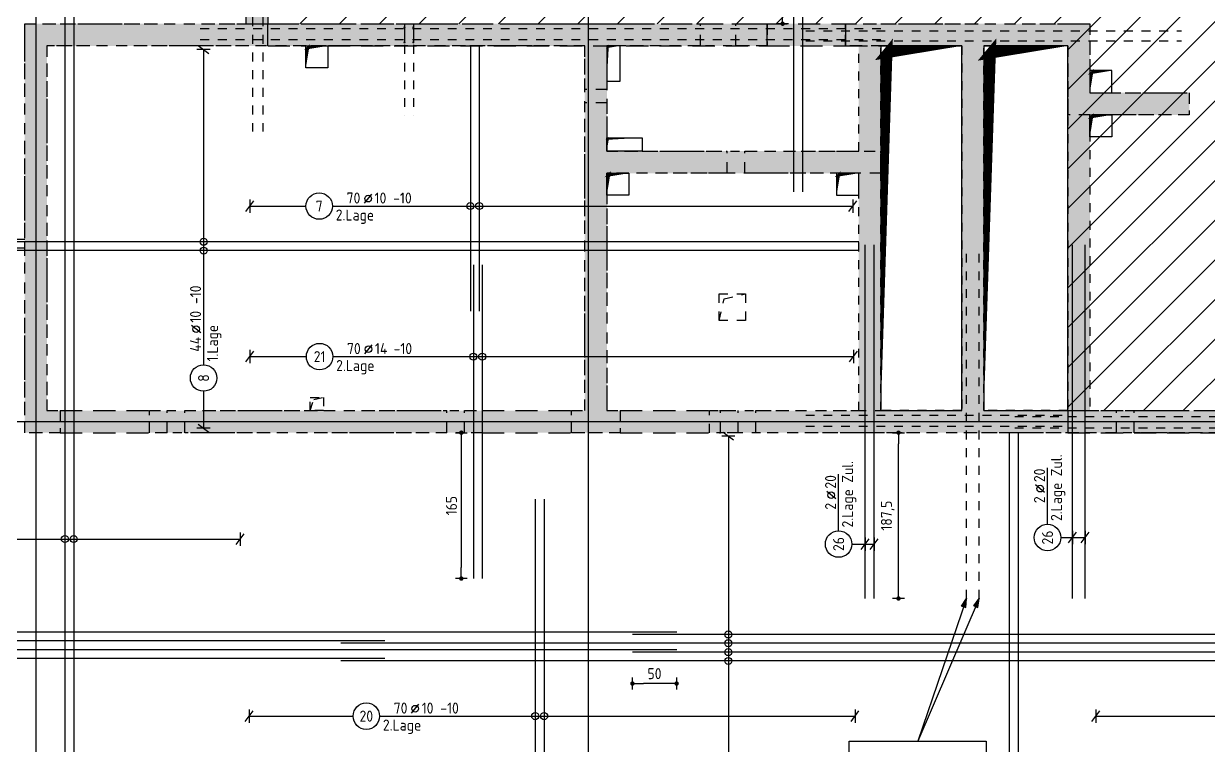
# Model space of a CAD drawing. Extents: x -10 to 101, y -7 to 51.
# Drawn here: x 8.17 to 21.57, y 21.35 to 29.51 of the extents above; entities that cross this region are included whole.
import ezdxf
from ezdxf.enums import TextEntityAlignment as Align

# ---------------------------------------------------------------- set-up
doc = ezdxf.new("R2010")
doc.units = 0
doc.header["$LTSCALE"] = 0.5
for name, pattern in [('AUSGEZOGEN', [1000.01, 1000, 0.01]), ('DASHED', [0.75, 0.5, -0.25]), ('DOT', [0.175, 0.05, -0.125]), ('HIDDEN2', [0.187, 0.125, -0.062]), ('PUNKT', [0.175, 0.05, -0.125]), ('STRICHLINIE', [0.75, 0.5, -0.25]), ('VERDECKT', [0.375, 0.25, -0.125])]:
    doc.linetypes.add(name, pattern=pattern)
for name, color, linetype in [('2.OG', 7, 'Continuous'), ('ACHSEN', 7, 'Continuous'), ('BETON', 7, 'Continuous'), ('DD', 7, 'Continuous'), ('DS', 7, 'Continuous'), ('grau_dunkel', 7, 'Continuous'), ('grau_hell', 7, 'Continuous'), ('grau_mittel', 7, 'Continuous'), ('HILFE', 7, 'Continuous'), ('MASSE', 7, 'Continuous'), ('RND', 7, 'Continuous'), ('SCHATTEN', 7, 'Continuous'), ('TEXT', 7, 'Continuous'), ('VERDECKT', 7, 'Continuous'), ('VERDECKT2', 7, 'Continuous')]:
    doc.layers.add(name, color=color, linetype=linetype)
doc.styles.add('txt', font='isocp.shx')
doc.dimstyles.new('DOT_I', dxfattribs={"dimscale": 0.5, "dimtxt": 0.25, "dimasz": 0.25, "dimexe": 0.1, "dimexo": 0.3, "dimgap": 0.1, "dimtad": 1, "dimdec": 3, "dimzin": 3, "dimtxsty": 'txt', "dimblk": 'DOT', "dimblk1": 'DOT', "dimblk2": 'DOT', "dimsah": 1, "dimcen": 0.1, "dimse1": 1, "dimse2": 1, "dimazin": 0, "dimtfac": 1, "dimtdec": 4, "dimtix": 1, "dimtmove": 2, "dimatfit": 3, "dimfxl": 0, "dimtvp": 1, "dimtolj": 1, "dimtzin": 0, "dimarcsym": 0})

# ---------------------------------------------------------------- blocks, each defined once
blk = doc.blocks.new('lei_gre')
at = {"layer": 'RND', "color": 7, "linetype": 'Continuous'}
for p, q in [((-0.09, -0.12), (0.09, 0.12)), ((0, 0.15), (0, -0.15))]:
    blk.add_line(p, q, dxfattribs=at)
blk = doc.blocks.new('DOT')
at = {"layer": 'MASSE', "color": 7, "linetype": 'Continuous'}
for p, q in [((0, 0), (-1, 0)), ((0, 0.54), (0, -0.54))]:
    blk.add_line(p, q, dxfattribs=at)
at = {"layer": 'MASSE', "color": 7, "linetype": 'Continuous', "const_width": 0.2}
blk.add_lwpolyline([(-0.1, 0, 1), (0.1, 0, 1)], format="xyb", close=True, dxfattribs=at)
blk = doc.blocks.new('*D25')
at = {"layer": 'Defpoints', "color": 0, "linetype": 'AUSGEZOGEN', "transparency": 16777216}
for p in [(15.054, 22.05), (15.054, 22.05), (15.554, 22.05)]:
    blk.add_point(p, dxfattribs=at)
at = {"layer": 'MASSE', "color": 0, "linetype": 'AUSGEZOGEN', "lineweight": -2, "transparency": 16777216}
blk.add_line((15.429, 22.05), (15.179, 22.05), dxfattribs=at)
at = {"layer": 'MASSE', "color": 0, "linetype": 'AUSGEZOGEN', "lineweight": -2, "transparency": 16777216, "xscale": 0.125, "yscale": 0.125, "zscale": 0.125, "rotation": 180}
blk.add_blockref('DOT', (15.054, 22.05), dxfattribs=at)
at = {"layer": 'MASSE', "color": 0, "linetype": 'AUSGEZOGEN', "lineweight": -2, "transparency": 16777216, "xscale": 0.125, "yscale": 0.125, "zscale": 0.125}
blk.add_blockref('DOT', (15.554, 22.05), dxfattribs=at)
at = {"layer": 'MASSE', "color": 0, "linetype": 'AUSGEZOGEN', "transparency": 16777216, "insert": (15.304, 22.162), "char_height": 0.125, "attachment_point": 5, "style": 'txt'}
blk.add_mtext('\\A1;50', dxfattribs=at)
blk = doc.blocks.new('RND_LEI')
at = {"layer": 'RND', "color": 7, "linetype": 'Continuous'}
blk.add_line((1.022, 0.066), (1.19, 0.27), dxfattribs=at)
for centre, radius in [((0, 0), 0.3), ((1.106, 0.168), 0.075)]:
    blk.add_circle(centre, radius, dxfattribs=at)
at = {"layer": 'RND', "color": 7, "linetype": 'Continuous', "style": 'txt'}
blk.add_attdef('ANZ', text='', height=0.25, dxfattribs=at).set_placement((0.931, 0.057), align=Align.RIGHT)
for tag, p in [('DUM', (1.253, 0.057)), ('ABSTD', (1.674, 0.057)), ('POSTXT', (0.374, -0.327))]:
    blk.add_attdef(tag, p, '', height=0.25, dxfattribs=at)
blk.add_attdef('POSL', text='', height=0.25, dxfattribs=at).set_placement((0, 0), align=Align.MIDDLE)
blk = doc.blocks.new('*D33')
at = {"layer": 'Defpoints', "color": 0, "linetype": 'AUSGEZOGEN', "transparency": 16777216}
for p in [(13.118, 24.887), (13.118, 23.237), (13.118, 23.237)]:
    blk.add_point(p, dxfattribs=at)
at = {"layer": 'MASSE', "color": 0, "linetype": 'AUSGEZOGEN', "lineweight": -2, "transparency": 16777216}
blk.add_line((13.118, 24.762), (13.118, 23.362), dxfattribs=at)
at = {"layer": 'MASSE', "color": 0, "linetype": 'AUSGEZOGEN', "lineweight": -2, "transparency": 16777216, "xscale": 0.125, "yscale": 0.125, "zscale": 0.125}
for p, rotation in [((13.118, 24.887), 90), ((13.118, 23.237), 270)]:
    blk.add_blockref('DOT', p, dxfattribs=dict(at, rotation=rotation))
at = {"layer": 'MASSE', "color": 0, "linetype": 'AUSGEZOGEN', "transparency": 16777216, "insert": (13.006, 24.062), "char_height": 0.125, "attachment_point": 5, "rotation": 90, "style": 'txt'}
blk.add_mtext('\\A1;165', dxfattribs=at)
blk = doc.blocks.new('*D34')
at = {"layer": 'Defpoints', "color": 0, "linetype": 'AUSGEZOGEN', "transparency": 16777216}
for p in [(16.753, 31.162), (16.753, 31.162), (16.753, 29.512)]:
    blk.add_point(p, dxfattribs=at)
at = {"layer": 'MASSE', "color": 0, "linetype": 'AUSGEZOGEN', "lineweight": -2, "transparency": 16777216}
blk.add_line((16.753, 29.637), (16.753, 31.037), dxfattribs=at)
at = {"layer": 'MASSE', "color": 0, "linetype": 'AUSGEZOGEN', "lineweight": -2, "transparency": 16777216, "xscale": 0.125, "yscale": 0.125, "zscale": 0.125}
for p, rotation in [((16.753, 31.162), 90), ((16.753, 29.512), 270)]:
    blk.add_blockref('DOT', p, dxfattribs=dict(at, rotation=rotation))
at = {"layer": 'MASSE', "color": 0, "linetype": 'AUSGEZOGEN', "transparency": 16777216, "insert": (16.641, 30.337), "char_height": 0.125, "attachment_point": 5, "rotation": 90, "style": 'txt'}
blk.add_mtext('\\A1;165', dxfattribs=at)
blk = doc.blocks.new('*D45')
at = {"layer": 'Defpoints', "color": 0, "linetype": 'AUSGEZOGEN', "transparency": 16777216}
for p in [(18.064, 24.887), (18.064, 24.887), (18.064, 23.012)]:
    blk.add_point(p, dxfattribs=at)
at = {"layer": 'MASSE', "color": 0, "linetype": 'AUSGEZOGEN', "lineweight": -2, "transparency": 16777216}
blk.add_line((18.064, 23.137), (18.064, 24.762), dxfattribs=at)
at = {"layer": 'MASSE', "color": 0, "linetype": 'AUSGEZOGEN', "lineweight": -2, "transparency": 16777216, "xscale": 0.125, "yscale": 0.125, "zscale": 0.125}
for p, rotation in [((18.064, 24.887), 90), ((18.064, 23.012), 270)]:
    blk.add_blockref('DOT', p, dxfattribs=dict(at, rotation=rotation))
at = {"layer": 'MASSE', "color": 0, "linetype": 'AUSGEZOGEN', "transparency": 16777216, "insert": (17.942, 23.949), "char_height": 0.125, "attachment_point": 5, "rotation": 90, "style": 'txt'}
blk.add_mtext('\\A1;187,5', dxfattribs=at)
blk = doc.blocks.new('Pfeillinie')
at = {"layer": 'TEXT', "linetype": 'Continuous'}
blk.add_hatch(color=7, dxfattribs=at).paths.add_polyline_path([(0, 0), (-0.8, 0.2), (-0.8, 0), (-0.8, -0.2)])
at = {"layer": 'TEXT', "color": 7, "linetype": 'Continuous'}
for p, q in [((-0.8, 0), (-0.8, 0.2)), ((-0.8, 0.2), (0, 0)), ((-0.8, 0), (-0.8, -0.2)), ((-0.8, -0.2), (0, 0))]:
    blk.add_line(p, q, dxfattribs=at)

msp = doc.modelspace()

# ---------------------------------------------------------------- hatches: boundary and pattern name
at = {"layer": '2.OG'}
h = msp.add_hatch(dxfattribs=at)
h.set_pattern_fill('DOTS', scale=0.8, double=1)
h.set_pattern_definition([(0, (-74.13047, 129.29311), (0.025, 0.05), [0, -0.05])])
h.paths.add_polyline_path([(4.4795, 27.5815), (4.0295, 27.5815), (4.0295, 27.2815), (4.6895, 27.2815), (4.6895, 39.0866), (8.1795, 39.0866), (8.1795, 31.1366), (8.5795, 31.1366), (8.5795, 31.3866), (8.4295, 31.3866), (8.4295, 39.0866), (10.6795, 39.0866), (10.6795, 31.3866), (9.4645, 31.3866), (9.4645, 31.1366), (10.9295, 31.1366), (10.9295, 39.3866), (4.5295, 39.3866), (4.5295, 32.3116), (4.4795, 32.3116)])
h.paths.add_polyline_path([(4.6895, 25.2315), (4.0295, 25.2315), (4.0295, 24.9315), (4.4795, 24.9315), (4.4795, 18.1366), (5.0545, 18.1366), (5.0545, 18.4366), (4.6895, 18.4366)])
h.paths.add_polyline_path([(36.9295, 39.3866), (36.9295, 31.1366), (38.3945, 31.1366), (38.3945, 31.3866), (37.1795, 31.3866), (37.1795, 39.0866), (39.4295, 39.0866), (39.4295, 31.3866), (39.2795, 31.3866), (39.2795, 31.1366), (39.6795, 31.1366), (39.6795, 39.0866), (43.1545, 39.0866), (43.1545, 34.0716), (43.4545, 34.0716), (43.4545, 39.3866)])
h.paths.add_polyline_path([(43.1545, 31.1366), (43.4545, 31.1366), (43.4545, 32.2016), (43.1545, 32.2016)])
h.paths.add_polyline_path([(34.4795, 31.8866), (34.2295, 31.8866), (34.2295, 31.1916), (34.4795, 31.1916)])
h.paths.add_polyline_path([(32.1295, 31.1916), (32.3795, 31.1916), (32.3795, 31.8866), (32.1295, 31.8866)])
h.paths.add_polyline_path([(26.7295, 31.1916), (26.9795, 31.1916), (26.9795, 31.8866), (26.7295, 31.8866)])
h.paths.add_polyline_path([(24.8795, 31.8866), (24.6295, 31.8866), (24.6295, 31.1916), (24.8795, 31.1916)])
h.paths.add_polyline_path([(23.2295, 31.8866), (22.9795, 31.8866), (22.9795, 31.1916), (23.2295, 31.1916)])
h.paths.add_polyline_path([(21.1295, 31.8866), (20.8795, 31.8866), (20.8795, 31.1916), (21.1295, 31.1916)])
h.paths.add_polyline_path([(19.2295, 31.1916), (19.4795, 31.1916), (19.4795, 31.8866), (19.2295, 31.8866)])
h.paths.add_polyline_path([(17.3795, 31.8866), (17.1295, 31.8866), (17.1295, 31.1916), (17.3795, 31.1916)])
h.paths.add_polyline_path([(15.7295, 31.8866), (15.4795, 31.8866), (15.4795, 31.1916), (15.7295, 31.1916)])
h.paths.add_polyline_path([(13.6295, 31.8866), (13.3795, 31.8866), (13.3795, 31.1916), (13.6295, 31.1916)])
h.paths.add_polyline_path([(43.1545, 24.8616), (43.4545, 24.8616), (43.4545, 25.1616), (43.1545, 25.1616)])
h.paths.add_polyline_path([(42.9045, 18.4366), (42.9045, 18.1366), (43.4545, 18.1366), (43.4545, 20.6366), (43.1545, 20.6366), (43.1545, 18.4366)])
h.paths.add_polyline_path([(37.2045, 18.4366), (36.9045, 18.4366), (36.9045, 18.1366), (37.2045, 18.1366)])
h.paths.add_polyline_path([(29.7045, 18.4366), (29.4045, 18.4366), (29.4045, 18.1366), (29.7045, 18.1366)])
h.paths.add_polyline_path([(21.9045, 18.4366), (21.9045, 18.1366), (22.2045, 18.1366), (22.2045, 18.4366)])
h.paths.add_polyline_path([(14.7045, 18.4366), (14.4045, 18.4366), (14.4045, 18.1366), (14.7045, 18.1366)])
h.paths.add_polyline_path([(8.4545, 18.1366), (8.4545, 18.4366), (8.1545, 18.4366), (8.1545, 18.1366)])
h.paths.add_polyline_path([(37.1795, 24.8866), (37.1795, 25.5966), (36.9295, 25.5966), (36.9295, 25.1366), (34.2295, 25.1366), (34.2295, 27.1116), (36.9295, 27.1116), (36.9295, 26.6466), (37.1795, 26.6466), (37.1795, 27.5113), (36.9295, 27.5113), (36.9295, 27.3616), (32.3895, 27.3616), (32.3895, 27.1116), (33.9795, 27.1116), (33.9795, 25.1366), (32.3895, 25.1366), (32.3895, 24.8866)], flags=17)
h.paths.add_polyline_path([(20.2295, 25.1366), (20.2295, 28.4816), (21.3545, 28.4816), (21.3545, 28.7316), (20.2295, 28.7316), (20.2295, 29.5116), (17.4645, 29.5116), (17.4645, 29.2616), (17.6145, 29.2616), (17.6145, 28.0716), (14.7645, 28.0716), (14.7645, 29.2616), (16.5795, 29.2616), (16.5795, 29.5116), (8.1795, 29.5116), (8.1795, 24.8866), (8.5795, 24.8866), (8.5795, 25.1366), (8.4295, 25.1366), (8.4295, 29.2616), (14.5145, 29.2616), (14.5145, 25.1366), (14.3645, 25.1366), (14.3645, 24.8866), (14.9145, 24.8866), (14.9145, 25.1366), (14.7645, 25.1366), (14.7645, 27.8216), (17.6145, 27.8216), (17.6145, 25.1366), (15.9245, 25.1366), (15.9245, 24.8866), (31.5045, 24.8866), (31.5045, 25.1366), (31.3545, 25.1366), (31.3545, 27.1116), (31.5045, 27.1116), (31.5045, 27.3616), (31.3545, 27.3616), (31.3545, 29.2616), (36.9295, 29.2616), (36.9295, 28.3963), (37.1795, 28.3963), (37.1795, 29.5116), (31.1045, 29.5116), (31.1045, 28.7316), (30.0545, 28.7316), (30.0545, 28.4816), (31.1045, 28.4816), (31.1045, 25.1366)])
h.paths.add_polyline_path([(19.9795, 29.2616), (19.0295, 29.2616), (19.0295, 25.1366), (19.9795, 25.1366)], flags=16)
h.paths.add_polyline_path([(17.8645, 25.1366), (18.7795, 25.1366), (18.7795, 29.2616), (17.8645, 29.2616)], flags=16)
h.paths.add_polyline_path([(9.5895, 25.1366), (9.5895, 24.8866), (13.3545, 24.8866), (13.3545, 25.1366)], flags=17)
h.paths.add_polyline_path([(22.7545, 28.7316), (22.7545, 28.4816), (25.1045, 28.4816), (25.1045, 28.7316)], flags=17)
h.paths.add_polyline_path([(28.6545, 28.4816), (28.6545, 28.7316), (26.5045, 28.7316), (26.5045, 28.4816)], flags=17)
h.paths.add_polyline_path([(29.7045, 32.9208), (29.4045, 32.9208), (29.4045, 32.0366), (28.3795, 32.0366), (28.3795, 31.1916), (28.6295, 31.1916), (28.6295, 31.7866), (30.4795, 31.7866), (30.4795, 31.1916), (30.7295, 31.1916), (30.7295, 32.0366), (29.7045, 32.0366)])
at = {"layer": 'grau_hell', "linetype": 'AUSGEZOGEN'}
h = msp.add_hatch(dxfattribs=at)
h.set_pattern_fill('ANSI31', color=9, scale=0.1, style=0, double=1)
h.set_pattern_definition([(45, (0, -25.33528), (-0.2245064, 0.2245064), [])])
h.paths.add_polyline_path([(12.2545, 39.3866), (8.1795, 39.3866), (8.1795, 33.8966), (8.4295, 33.8966), (8.4295, 31.3866), (10.9295, 31.3866), (10.9295, 29.5116), (19.9795, 29.5116), (19.9795, 25.1366), (31.1045, 25.1366), (31.1045, 29.5116), (36.9295, 29.5116), (36.9295, 31.3866), (39.4295, 31.3866), (39.4295, 34.8966), (39.6795, 34.8966), (39.6795, 39.3866), (35.6295, 39.3866), (35.6295, 32.9208), (12.2545, 32.9208)])
at = {"layer": 'grau_hell'}
for points in [[(15.8245, 29.5116), (15.8245, 29.2616), (16.2245, 29.2616), (16.2245, 29.5116)], [(16.3245, 28.0716), (16.1245, 28.0716), (16.1245, 27.8216), (16.3245, 27.8216)]]:
    msp.add_hatch(color=9, dxfattribs=at).paths.add_polyline_path(points)
h = msp.add_hatch(color=9, dxfattribs=at)
h.paths.add_polyline_path([(14.5145, 28.6166), (14.5545, 28.6166), (14.5545, 28.7666), (14.5145, 28.7666)])
h.paths.add_polyline_path([(14.5545, 28.7666), (14.5545, 28.6166), (14.7645, 28.6166), (14.7645, 28.7666)])
h = msp.add_hatch(color=9, dxfattribs=at)
h.paths.add_polyline_path([(9.9895, 25.0116), (9.9895, 25.1366), (9.7895, 25.1366), (9.7895, 25.0116)])
h.paths.add_polyline_path([(9.9895, 24.8866), (9.9895, 25.0116), (9.7895, 25.0116), (9.7895, 24.8866)])
h = msp.add_hatch(color=9, dxfattribs=at)
h.paths.add_polyline_path([(12.9545, 25.1366), (12.9545, 25.0116), (13.1545, 25.0116), (13.1545, 25.1366)])
h.paths.add_polyline_path([(12.9545, 25.0116), (12.9545, 24.8866), (13.1545, 24.8866), (13.1545, 25.0116)])
h = msp.add_hatch(color=9, dxfattribs=at)
h.paths.add_polyline_path([(16.4495, 25.0116), (16.4495, 25.1366), (16.2495, 25.1366), (16.2495, 25.0116)])
h.paths.add_polyline_path([(16.4495, 24.8866), (16.4495, 25.0116), (16.2495, 25.0116), (16.2495, 24.8866)])
h = msp.add_hatch(color=9, dxfattribs=at)
h.paths.add_polyline_path([(20.5295, 25.0116), (20.7295, 25.0116), (20.7295, 25.1366), (20.5295, 25.1366)])
h.paths.add_polyline_path([(20.5295, 24.8866), (20.7295, 24.8866), (20.7295, 25.0116), (20.5295, 25.0116)])
at = {"layer": 'grau_mittel'}
h = msp.add_hatch(color=61, dxfattribs=at)
h.paths.add_polyline_path([(4.5295, 39.3866), (4.5295, 33.8966), (4.6895, 33.8966), (4.6895, 39.0866), (8.1795, 39.0866), (8.1795, 34.2216), (8.1795, 31.1366), (8.5795, 31.1366), (8.5795, 31.3866), (8.4295, 31.3866), (8.4295, 39.0866), (8.6295, 39.0866), (10.6795, 39.0866), (10.6795, 31.3866), (10.0145, 31.3866), (10.0145, 31.1366), (10.9295, 31.1366), (10.9295, 39.3866)])
h.paths.add_polyline_path([(8.1795, 31.1366), (8.1795, 31.3866), (4.7545, 31.3866), (4.7545, 31.1366)], flags=17)
h.paths.add_polyline_path([(9.4645, 31.1366), (9.4645, 31.3866), (8.5795, 31.3866), (8.5795, 31.1366)], flags=17)
h.paths.add_polyline_path([(9.8145, 31.1366), (9.8145, 31.3866), (9.4645, 31.3866), (9.4645, 31.1366)], flags=17)
h.paths.add_polyline_path([(10.6795, 29.5116), (10.9295, 29.5116), (10.9295, 31.1366), (10.6795, 31.1366)])
h.paths.add_polyline_path([(8.1795, 29.5116), (8.1795, 24.8866), (8.5795, 24.8866), (8.5795, 25.1366), (8.4295, 25.1366), (8.4295, 29.2616), (14.5145, 29.2616), (14.5145, 28.7666), (14.7645, 28.7666), (14.7645, 29.2616), (14.9145, 29.2616), (15.8245, 29.2616), (15.8245, 29.5116)])
h.paths.add_polyline_path([(4.4795, 27.5816), (4.4045, 27.5816), (4.0245, 27.5816), (4.0245, 27.2816), (4.6895, 27.2816), (4.6895, 33.8966), (4.5295, 33.8966), (4.5295, 32.3116), (4.4795, 32.3116)])
h.paths.add_polyline_path([(4.4045, 25.2316), (4.6895, 25.2316), (4.7545, 25.2316), (4.7545, 27.2815), (4.6895, 27.2815), (4.4045, 27.2815)])
h.paths.add_polyline_path([(4.0245, 25.2316), (4.0245, 24.9316), (4.4045, 24.9315), (4.4795, 24.9316), (4.4795, 18.1366), (5.0545, 18.1366), (5.0545, 18.4366), (4.6895, 18.4366), (4.6895, 25.2316)])
h.paths.add_polyline_path([(8.1545, 18.1366), (8.1545, 18.4366), (5.0545, 18.4366), (5.0545, 18.1366)])
h.paths.add_polyline_path([(8.4545, 18.4366), (8.1545, 18.4366), (8.1545, 18.1366), (8.4545, 18.1366)])
h.paths.add_polyline_path([(14.4045, 18.1366), (14.4045, 18.4366), (8.4545, 18.4366), (8.4545, 18.1366)])
h.paths.add_polyline_path([(14.4045, 18.4366), (14.4045, 18.1366), (14.7045, 18.1366), (14.7045, 18.4366)])
h.paths.add_polyline_path([(14.7045, 18.4366), (14.7045, 18.1366), (21.9045, 18.1366), (21.9045, 18.4366)])
h.paths.add_polyline_path([(22.2045, 18.4366), (21.9045, 18.4366), (21.9045, 18.1366), (22.2045, 18.1366)])
h.paths.add_polyline_path([(22.2045, 18.4366), (22.2045, 18.1366), (29.4045, 18.1366), (29.4045, 18.4366)])
h.paths.add_polyline_path([(29.7045, 18.4366), (29.4045, 18.4366), (29.4045, 18.1366), (29.7045, 18.1366)])
h.paths.add_polyline_path([(29.7045, 18.4366), (29.7045, 18.1366), (36.9045, 18.1366), (36.9045, 18.4366)])
h.paths.add_polyline_path([(37.2045, 18.4366), (36.9045, 18.4366), (36.9045, 18.1366), (37.2045, 18.1366)])
h.paths.add_polyline_path([(42.9045, 18.1366), (42.9045, 18.4366), (37.2045, 18.4366), (37.2045, 18.1366)])
h.paths.add_polyline_path([(43.1545, 18.4366), (42.9045, 18.4366), (42.9045, 18.1366), (43.4545, 18.1366), (43.4545, 20.6366), (43.1545, 20.6366)])
h.paths.add_polyline_path([(43.4545, 24.8616), (43.1545, 24.8616), (43.1545, 20.6366), (43.4545, 20.6366)])
h.paths.add_polyline_path([(43.4545, 25.1616), (43.1545, 25.1616), (43.1545, 24.8616), (43.4545, 24.8616)])
h.paths.add_polyline_path([(43.4545, 31.1366), (43.1545, 31.1366), (43.1545, 25.1616), (43.4545, 25.1616)])
h.paths.add_polyline_path([(43.1545, 31.8866), (43.1545, 31.1366), (43.4545, 31.1366), (43.4545, 31.8866)], flags=17)
h.paths.add_polyline_path([(43.1545, 31.8866), (43.4545, 31.8866), (43.4545, 34.3866), (43.1545, 34.3866)], flags=17)
h.paths.add_polyline_path([(43.1545, 34.3866), (43.4545, 34.3866), (43.4545, 34.7566), (43.1545, 34.7566)])
h.paths.add_polyline_path([(43.1545, 34.7566), (43.4545, 34.7566), (43.4545, 39.3866), (36.9295, 39.3866), (36.9295, 31.1366), (37.9945, 31.1366), (37.9945, 31.3866), (37.1795, 31.3866), (37.1795, 39.0866), (39.4295, 39.0866), (39.4295, 31.3866), (39.2795, 31.3866), (39.2795, 31.1366), (39.6795, 31.1366), (39.6795, 39.0866), (43.1545, 39.0866)])
h.paths.add_polyline_path([(38.1945, 31.3866), (38.1945, 31.1366), (39.2795, 31.1366), (39.2795, 31.3866)], flags=17)
h.paths.add_polyline_path([(39.6795, 31.3866), (39.6795, 31.1366), (43.1545, 31.1366), (43.1545, 31.3866)], flags=17)
h.paths.add_polyline_path([(36.9295, 30.0616), (37.1795, 30.0616), (37.1795, 31.1366), (36.9295, 31.1366)])
h.paths.add_polyline_path([(16.2245, 29.5116), (16.2245, 29.2616), (16.5795, 29.2616), (16.5795, 29.5116)])
h.paths.add_polyline_path([(16.5795, 29.5116), (16.5795, 29.2616), (17.4645, 29.2616), (17.4645, 29.5116)])
h.paths.add_polyline_path([(18.7795, 29.2616), (18.7795, 25.1366), (17.8645, 25.1366), (16.4495, 25.1366), (16.4495, 24.8866), (20.5295, 24.8866), (20.5295, 25.1366), (19.0295, 25.1366), (19.0295, 29.2616), (19.9795, 29.2616), (19.9795, 28.4816), (21.3545, 28.4816), (21.3545, 28.7316), (20.2295, 28.7316), (20.2295, 28.9816), (20.2295, 29.5116), (17.4645, 29.5116), (17.4645, 29.2616)])
h.paths.add_polyline_path([(16.0495, 24.8866), (16.2495, 24.8866), (16.2495, 25.1366), (16.0495, 25.1366)])
h.paths.add_polyline_path([(14.9145, 25.1366), (14.9145, 24.8866), (16.0495, 24.8866), (16.0495, 25.1366)], flags=17)
h.paths.add_polyline_path([(14.9145, 24.8866), (14.9145, 25.1366), (14.7645, 25.1366), (14.7644, 27.5716), (14.7644, 27.8216), (15.0145, 27.8216), (16.1245, 27.8216), (16.1245, 28.0716), (14.7645, 28.0716), (14.7645, 28.2216), (14.7645, 28.6166), (14.5145, 28.6166), (14.5145, 25.1366), (14.3645, 25.1366), (14.3645, 24.8866)])
h.paths.add_polyline_path([(17.8645, 27.8216), (17.8645, 28.0716), (16.3245, 28.0716), (16.3245, 27.8216)])
h.paths.add_polyline_path([(13.3545, 25.1366), (13.3545, 24.8866), (14.3645, 24.8866), (14.3645, 25.1366)])
h.paths.add_polyline_path([(13.1545, 24.8866), (13.3545, 24.8866), (13.3545, 25.1366), (13.1545, 25.1366)], flags=16)
h.paths.add_polyline_path([(12.9545, 24.8866), (12.9545, 25.1366), (9.9895, 25.1366), (9.9895, 24.8866)], flags=16)
h.paths.add_polyline_path([(9.5895, 24.8866), (9.7895, 24.8866), (9.7895, 25.1366), (9.5895, 25.1366)], flags=16)
h.paths.add_polyline_path([(8.5795, 25.1366), (8.5795, 24.8866), (9.5895, 24.8866), (9.5895, 25.1366)], flags=16)
h.paths.add_polyline_path([(25.2995, 24.8866), (25.2995, 25.1366), (20.7295, 25.1366), (20.7295, 24.8866)])
h.paths.add_polyline_path([(26.3095, 24.8866), (26.3095, 25.1366), (25.2995, 25.1366), (25.2995, 24.8866)])
h.paths.add_polyline_path([(26.3095, 25.1366), (26.3095, 24.8866), (29.9045, 24.8866), (29.9045, 25.1366)])
h.paths.add_polyline_path([(31.5045, 24.8866), (31.5045, 25.1366), (31.3545, 25.1366), (31.3545, 26.9116), (31.1045, 26.9116), (31.1045, 25.1366), (30.1045, 25.1366), (30.1045, 24.8866)])
h.paths.add_polyline_path([(32.3895, 24.8866), (32.3895, 25.1366), (31.5045, 25.1366), (31.5045, 24.8866)])
h.paths.add_polyline_path([(33.0945, 24.8866), (33.0945, 25.1366), (32.3895, 25.1366), (32.3895, 24.8866)])
h.paths.add_polyline_path([(34.2295, 25.1366), (34.2295, 27.1116), (36.9295, 27.1116), (36.9295, 26.6466), (37.1795, 26.6466), (37.1795, 26.8966), (37.0995, 26.8966), (37.0995, 27.0466), (37.1795, 27.0466), (37.1795, 27.5113), (36.9295, 27.5113), (36.9295, 27.3616), (32.3895, 27.3616), (32.3895, 27.1116), (33.9795, 27.1116), (33.9795, 25.1366), (33.6945, 25.1366), (33.6945, 24.8866), (37.1795, 24.8866), (37.1795, 26.6466), (36.9295, 26.6466), (36.9295, 25.1366)])
h.paths.add_polyline_path([(37.1795, 28.3963), (36.9295, 28.3963), (36.9295, 27.5113), (37.1795, 27.5113)])
h.paths.add_polyline_path([(37.1795, 28.6616), (36.9295, 28.6616), (36.9295, 28.3963), (37.1795, 28.3963)])
h.paths.add_polyline_path([(36.6295, 29.5116), (36.6295, 29.2616), (37.1795, 29.2616), (37.1795, 29.5116)])
h.paths.add_polyline_path([(33.3345, 29.5116), (33.3345, 29.2616), (36.0295, 29.2616), (36.0295, 29.5116)])
h.paths.add_polyline_path([(32.7345, 29.2616), (32.7345, 29.5116), (31.1045, 29.5116), (31.1045, 28.7316), (30.6045, 28.7316), (30.0545, 28.7316), (30.0545, 28.4816), (31.3545, 28.4816), (31.3545, 29.2616)])
h.paths.add_polyline_path([(31.1045, 27.1116), (31.5045, 27.1116), (31.5045, 27.3616), (31.3545, 27.3616), (31.3545, 28.2822), (31.1045, 28.2822)])
h.paths.add_polyline_path([(32.3895, 27.1116), (32.3895, 27.3616), (31.5045, 27.3616), (31.5045, 27.1116)])
h.paths.add_polyline_path([(28.6545, 28.4816), (28.6545, 28.7316), (26.5045, 28.7316), (26.5045, 28.4816)])
h.paths.add_polyline_path([(22.7545, 28.7316), (22.7545, 28.4816), (25.1045, 28.4816), (25.1045, 28.7316)])
h.paths.add_polyline_path([(13.6295, 31.8866), (13.3795, 31.8866), (13.3795, 31.1916), (13.6295, 31.1916)])
h.paths.add_polyline_path([(15.4795, 31.1916), (15.7295, 31.1916), (15.7295, 31.8866), (15.4795, 31.8866)])
h.paths.add_polyline_path([(17.3795, 31.8866), (17.1295, 31.8866), (17.1295, 31.1916), (17.3795, 31.1916)])
h.paths.add_polyline_path([(19.4795, 31.8866), (19.2295, 31.8866), (19.2295, 31.1916), (19.4795, 31.1916)])
h.paths.add_polyline_path([(20.8795, 31.1916), (21.1295, 31.1916), (21.1295, 31.8866), (20.8795, 31.8866)])
h.paths.add_polyline_path([(23.2295, 31.8866), (22.9795, 31.8866), (22.9795, 31.1916), (23.2295, 31.1916)])
h.paths.add_polyline_path([(24.6295, 31.1916), (24.8795, 31.1916), (24.8795, 31.8866), (24.6295, 31.8866)])
h.paths.add_polyline_path([(26.9795, 31.8866), (26.7295, 31.8866), (26.7295, 31.1916), (26.9795, 31.1916)])
h.paths.add_polyline_path([(28.6295, 31.8866), (28.3795, 31.8866), (28.3795, 31.1916), (28.6295, 31.1916)])
h.paths.add_polyline_path([(30.7295, 31.8866), (30.4795, 31.8866), (30.4795, 31.1916), (30.7295, 31.1916)])
h.paths.add_polyline_path([(32.3795, 31.8866), (32.1295, 31.8866), (32.1295, 31.1916), (32.3795, 31.1916)])
h.paths.add_polyline_path([(34.2295, 31.1916), (34.4795, 31.1916), (34.4795, 31.8866), (34.2295, 31.8866)])
h.paths.add_polyline_path([(12.2545, 39.0866), (12.2545, 39.3866), (10.9295, 39.3866), (10.9295, 39.0866)])
h.paths.add_polyline_path([(35.6295, 39.3866), (35.6295, 39.0866), (36.9295, 39.0866), (36.9295, 39.3866)])

# ---------------------------------------------------------------- linework, layer by layer
at = {"layer": '2.OG', "color": 7, "linetype": 'PUNKT', "lineweight": -2}
for p, q in [((8.1795, 24.8866), (8.1795, 29.5116)), ((8.1795, 29.5116), (16.5795, 29.5116)), ((16.5795, 29.5116), (16.5795, 29.2616)), ((17.4645, 29.2616), (17.4645, 29.5116)), ((17.4645, 29.5116), (20.2295, 29.5116)), ((20.2295, 29.5116), (20.2295, 28.7316)), ((14.5145, 29.2616), (8.4295, 29.2616)), ((8.4295, 29.2616), (8.4295, 25.1366)), ((14.5145, 25.1366), (14.5145, 29.2616)), ((16.5795, 29.2616), (14.7645, 29.2616)), ((14.7645, 29.2616), (14.7645, 28.0716)), ((17.6145, 29.2616), (17.4645, 29.2616)), ((17.6145, 28.0716), (17.6145, 29.2616)), ((17.8645, 25.1366), (17.8645, 29.2616)), ((17.8645, 29.2616), (18.7795, 29.2616)), ((18.7795, 29.2616), (18.7795, 25.1366)), ((19.0295, 29.2616), (19.9795, 29.2616)), ((19.0295, 25.1366), (19.0295, 29.2616)), ((19.9795, 29.2616), (19.9795, 25.1366)), ((20.2295, 28.7316), (21.3545, 28.7316)), ((21.3545, 28.7316), (21.3545, 28.4816)), ((21.3545, 28.4816), (20.2295, 28.4816)), ((20.2295, 28.4816), (20.2295, 25.1366)), ((14.7645, 28.0716), (17.6145, 28.0716)), ((17.6145, 27.8216), (14.7645, 27.8216)), ((14.7645, 27.8216), (14.7645, 25.1366)), ((17.6145, 25.1366), (17.6145, 27.8216)), ((8.4295, 25.1366), (8.5795, 25.1366)), ((8.5795, 25.1366), (8.5795, 24.8866)), ((9.5895, 25.1366), (13.3545, 25.1366)), ((9.5895, 24.8866), (9.5895, 25.1366)), ((13.3545, 25.1366), (13.3545, 24.8866)), ((14.3645, 24.8866), (14.3645, 25.1366)), ((14.3645, 25.1366), (14.5145, 25.1366)), ((14.7645, 25.1366), (14.9145, 25.1366)), ((14.9145, 25.1366), (14.9145, 24.8866)), ((15.9245, 24.8866), (15.9245, 25.1366)), ((15.9245, 25.1366), (17.6145, 25.1366)), ((18.7795, 25.1366), (17.8645, 25.1366)), ((19.9795, 25.1366), (19.0295, 25.1366)), ((20.2295, 25.1366), (31.1045, 25.1366)), ((8.5795, 24.8866), (8.1795, 24.8866)), ((13.3545, 24.8866), (9.5895, 24.8866)), ((14.9145, 24.8866), (14.3645, 24.8866)), ((31.5045, 24.8866), (15.9245, 24.8866))]:
    msp.add_line(p, q, dxfattribs=at)
at = {"layer": 'ACHSEN', "color": 140, "linetype": 'AUSGEZOGEN'}
for p, q in [((8.3045, 39.3866), (8.3045, 16.1366)), ((14.5545, 32.9208), (14.5545, 16.1366)), ((43.4545, 25.0116), (2.2545, 25.0116))]:
    msp.add_line(p, q, dxfattribs=at)
at = {"layer": 'BETON', "color": 6, "linetype": 'AUSGEZOGEN'}
for points in [[(11.3595, 29.2616), (11.6095, 29.2616), (11.6095, 29.0116), (11.3595, 29.0116)], [(14.9145, 29.2616), (14.7645, 29.2616), (14.7645, 28.8616), (14.9145, 28.8616)], [(18.7795, 29.2616), (17.8645, 29.2616), (17.8645, 25.1366), (18.7795, 25.1366)], [(19.0295, 25.1366), (19.9795, 25.1366), (19.9795, 29.2616), (19.0295, 29.2616)], [(20.4795, 28.9816), (20.2295, 28.9816), (20.2295, 28.7316), (20.4795, 28.7316)], [(20.4795, 28.2316), (20.2295, 28.2316), (20.2295, 28.4816), (20.4795, 28.4816)], [(14.7645, 28.2216), (15.1645, 28.2216), (15.1645, 28.0716), (14.7645, 28.0716)], [(15.0145, 27.5716), (14.7644, 27.5716), (14.7644, 27.8216), (15.0145, 27.8216)], [(17.3645, 27.5716), (17.6145, 27.5716), (17.6145, 27.8216), (17.3645, 27.8216)]]:
    msp.add_lwpolyline(points, close=True, dxfattribs=at)
at = {"layer": 'DD', "color": 7, "linetype": 'HIDDEN2'}
for p, q in [((16.0936, 26.4016), (16.3345, 26.4566)), ((16.0345, 26.1566), (16.0936, 26.4016)), ((11.4095, 25.1366), (11.4493, 25.2612)), ((11.4493, 25.2612), (11.5595, 25.2866))]:
    msp.add_line(p, q, dxfattribs=at)
for points in [[(16.0345, 26.4566), (16.3345, 26.4566), (16.3345, 26.1566), (16.0345, 26.1566)], [(11.4095, 25.2866), (11.5595, 25.2866), (11.5595, 25.1366), (11.4095, 25.1366)]]:
    msp.add_lwpolyline(points, close=True, dxfattribs=at)
at = {"layer": 'DS', "color": 1, "linetype": 'DASHED'}
for p, q in [((10.9295, 29.2616), (10.9295, 31.1366)), ((10.9295, 29.5116), (17.4645, 29.5116)), ((16.5795, 29.2616), (16.5795, 29.5116)), ((17.4645, 29.5116), (17.4645, 29.2616)), ((10.9295, 29.2616), (11.3595, 29.2616)), ((11.6095, 29.2616), (16.5795, 29.2616)), ((17.4645, 29.2616), (17.8645, 29.2616)), ((19.9795, 25.1366), (31.1045, 25.1366)), ((19.9795, 25.1366), (19.9795, 24.8866)), ((19.9795, 24.8866), (31.3545, 24.8866))]:
    msp.add_line(p, q, dxfattribs=at)
at = {"layer": 'grau_dunkel', "color": 21}
for points in [[(17.8645, 25.1366, 0, 0.1335, 0), (17.9312, 29.2605, 0, 0, 0), (17.8705, 29.1872, 0.1492, 0, 0), (18.7795, 29.2616, 0, 0, 0)], [(19.0295, 25.1366, 0, 0.1388, 0), (19.0989, 29.2604, 0, 0, 0), (19.0358, 29.1844, 0.1549, 0, 0), (19.9795, 29.2616, 0, 0, 0)]]:
    msp.add_lwpolyline(points, format="xyseb", dxfattribs=at)
at = {"layer": 'HILFE', "color": 102, "linetype": 'AUSGEZOGEN'}
msp.add_lwpolyline([(17.5062, 21.3969), (19.0571, 21.3969), (19.0571, 20.4561), (17.5062, 20.4561)], close=True, dxfattribs=at)
at = {"layer": 'RND', "color": 7, "linetype": 'AUSGEZOGEN'}
for p, q in [((10.2023, 29.2203), (10.2023, 25.6555)), ((10.726, 27.4501), (11.3604, 27.4501)), ((11.6604, 27.4501), (17.5478, 27.4501)), ((10.727, 25.7472), (11.3648, 25.7472)), ((11.6648, 25.7472), (17.5566, 25.7472)), ((10.2023, 25.3555), (10.2023, 24.9375)), ((16.139, 24.8494), (16.139, 20.2326)), ((17.3869, 23.7776), (17.3869, 24.4176)), ((19.7498, 23.8514), (19.7498, 24.4914)), ((5.8938, 23.6841), (10.6162, 23.6841)), ((10.7164, 21.6815), (11.8935, 21.6815)), ((12.1935, 21.6815), (17.5721, 21.6815)), ((20.2967, 21.6815), (26.7462, 21.6815))]:
    msp.add_line(p, q, dxfattribs=at)
at = {"layer": 'RND', "color": 102, "linetype": 'AUSGEZOGEN'}
for p, q in [((17.5369, 23.6276), (17.7882, 23.6276)), ((19.8998, 23.7014), (20.177, 23.7014))]:
    msp.add_line(p, q, dxfattribs=at)
at = {"layer": 'RND', "color": 1, "linetype": 'HIDDEN2'}
for points in [[(10.7549, 31.9858), (10.7549, 28.2916)], [(10.8712, 31.9858), (10.8712, 28.2916)], [(17.8645, 29.4546), (10.0795, 29.4546)], [(17.0145, 29.4324), (21.2645, 29.4324)], [(17.8645, 29.331), (10.0795, 29.331)], [(17.0145, 29.3193), (21.2645, 29.3193)], [(18.8329, 23.0116), (18.8329, 27.0116)], [(18.9758, 23.0116), (18.9758, 27.0116)], [(17.0145, 25.0851), (19.9795, 25.0851)], [(19.3795, 25.0693), (31.9545, 25.0693)], [(17.0145, 24.9609), (19.9795, 24.9609)], [(19.3795, 24.9438), (31.9545, 24.9438)]]:
    msp.add_lwpolyline(points, dxfattribs=at)
at = {"layer": 'RND', "color": 1, "linetype": 'AUSGEZOGEN'}
for points in [[(8.6327, 31.1366), (8.6327, 18.4366)], [(8.7327, 31.1366), (8.7327, 18.4366)], [(16.8781, 31.1616), (16.8781, 27.6116)], [(16.9781, 31.1616), (16.9781, 27.6116)], [(12.4753, 29.4716), (12.4753, 29.3016)], [(12.5753, 29.4716), (12.5753, 29.3016)], [(13.2203, 29.2616), (13.2203, 26.2616)], [(13.3203, 29.2616), (13.3203, 26.2616)], [(8.1795, 27.0737), (4.6795, 27.0737)], [(8.1795, 26.9737), (4.6795, 26.9737)], [(17.6145, 27.0464), (7.6145, 27.0464)], [(17.6145, 26.9464), (7.6145, 26.9464)], [(17.6874, 23.0116), (17.6874, 27.0116)], [(17.7882, 23.0116), (17.7882, 27.0116)], [(20.0342, 23.0116), (20.0342, 27.0116)], [(20.177, 23.0116), (20.177, 27.0116)], [(13.2545, 26.7866), (13.2545, 23.2366)], [(13.3545, 26.7866), (13.3545, 23.2366)], [(19.3177, 24.8866), (19.3177, 18.4366)], [(19.4177, 24.8866), (19.4177, 18.4366)], [(13.9545, 24.1366), (13.9545, 18.4366)], [(14.0545, 24.1366), (14.0545, 18.4366)], [(15.5545, 22.6329), (4.7545, 22.6329)], [(12.2545, 22.5329), (4.7545, 22.5329)], [(25.8545, 22.6057), (15.0545, 22.6057)], [(15.5545, 22.4329), (4.7545, 22.4329)], [(22.5545, 22.5057), (11.7545, 22.5057)], [(25.8545, 22.4057), (15.0545, 22.4057)], [(12.2545, 22.3329), (4.7545, 22.3329)], [(22.5545, 22.3057), (11.7545, 22.3057)]]:
    msp.add_lwpolyline(points, dxfattribs=at)
at = {"layer": 'RND', "color": 1, "linetype": 'DOT'}
for points in [[(12.4753, 30.3016), (12.4753, 29.3016)], [(12.5753, 30.3016), (12.5753, 29.3016)], [(12.4753, 29.4716), (12.4753, 28.4716)], [(12.5753, 29.4716), (12.5753, 28.4716)]]:
    msp.add_lwpolyline(points, dxfattribs=at)
at = {"layer": 'RND', "color": 7, "linetype": 'AUSGEZOGEN', "const_width": 0.0125}
for points in [[(12.4753, 29.4778, 1), (12.4753, 29.4653, 1)], [(12.5753, 29.4778, 1), (12.5753, 29.4653, 1)], [(12.4753, 29.3078, 1), (12.4753, 29.2953, 1)], [(12.5753, 29.3078, 1), (12.5753, 29.2953, 1)]]:
    msp.add_lwpolyline(points, format="xyb", close=True, dxfattribs=at)
at = {"layer": 'RND', "color": 102, "linetype": 'AUSGEZOGEN'}
for points in [[(18.8329, 23.0116), (18.2816, 21.3969)], [(18.9758, 23.0116), (18.2816, 21.3969)]]:
    msp.add_lwpolyline(points, dxfattribs=at)
at = {"layer": 'RND', "color": 7, "linetype": 'AUSGEZOGEN'}
for centre in [(13.2203, 27.4501), (13.3203, 27.4501), (10.2023, 27.0464), (10.2023, 26.9464), (13.2545, 25.7472), (13.3545, 25.7472), (8.6327, 23.6841), (8.7327, 23.6841), (16.139, 22.6057), (16.139, 22.5057), (16.139, 22.4057), (16.139, 22.3057), (13.9545, 21.6815), (14.0545, 21.6815)]:
    msp.add_circle(centre, 0.04, dxfattribs=at)
at = {"layer": 'SCHATTEN', "color": 1, "linetype": 'AUSGEZOGEN'}
for points in [[(11.3595, 29.0116, 0, 0.0408, 0), (11.3798, 29.2599, 0, 0, 0), (11.3611, 29.2413, 0.0408, 0, 0), (11.6095, 29.2616, 0, 0, 0)], [(14.7645, 28.8616, 0, 0.0224, 0), (14.7756, 29.2613, 0, 0, 0), (14.7655, 29.2494, 0.0245, 0, 0), (14.9145, 29.2616, 0, 0, 0)], [(20.2295, 28.7316, 0, 0.0408, 0), (20.2498, 28.9799, 0, 0, 0), (20.2311, 28.9613, 0.0408, 0, 0), (20.4795, 28.9816, 0, 0, 0)], [(20.2295, 28.2316, 0, 0.0408, 0), (20.2498, 28.4799, 0, 0, 0), (20.2311, 28.4613, 0.0408, 0, 0), (20.4795, 28.4816, 0, 0, 0)], [(14.7645, 28.0716, 0, 0.0245, 0), (14.7766, 28.2206, 0, 0, 0), (14.7648, 28.2104, 0.0224, 0, 0), (15.1645, 28.2216, 0, 0, 0)], [(14.7645, 27.5716, 0, 0.0408, 0), (14.7847, 27.8199, 0, 0, 0), (14.7661, 27.8013, 0.0408, 0, 0), (15.0145, 27.8216, 0, 0, 0)], [(17.3645, 27.5716, 0, 0.0408, 0), (17.3848, 27.8199, 0, 0, 0), (17.3661, 27.8013, 0.0408, 0, 0), (17.6145, 27.8216, 0, 0, 0)]]:
    msp.add_lwpolyline(points, format="xyseb", dxfattribs=at)
at = {"layer": 'VERDECKT', "color": 7, "linetype": 'VERDECKT', "lineweight": -2}
for p, q in [((8.1795, 29.5116), (15.8245, 29.5116)), ((8.1795, 24.8866), (8.1795, 29.5116)), ((16.2245, 29.5116), (16.5795, 29.5116)), ((16.5795, 29.5116), (16.5795, 29.2616)), ((17.4645, 29.2616), (17.4645, 29.5116)), ((17.4645, 29.5116), (20.2295, 29.5116)), ((20.2295, 29.5116), (20.2295, 28.7316)), ((14.5145, 29.2616), (8.4295, 29.2616)), ((8.4295, 29.2616), (8.4295, 25.1366)), ((14.5145, 28.7666), (14.5145, 29.2616)), ((15.8245, 29.2616), (14.7645, 29.2616)), ((14.7645, 29.2616), (14.7645, 28.7666)), ((16.5795, 29.2616), (16.2245, 29.2616)), ((18.7795, 29.2616), (17.4645, 29.2616)), ((18.7795, 25.1366), (18.7795, 29.2616)), ((19.9795, 29.2616), (19.0295, 29.2616)), ((19.0295, 29.2616), (19.0295, 25.1366)), ((20.2295, 28.7316), (21.3545, 28.7316)), ((21.3545, 28.7316), (21.3545, 28.4816)), ((14.5145, 25.1366), (14.5145, 28.6166)), ((14.7645, 28.6166), (14.7645, 28.0716)), ((21.3545, 28.4816), (19.9795, 28.4816)), ((14.7645, 28.0716), (16.1245, 28.0716)), ((16.3245, 28.0716), (17.8645, 28.0716)), ((16.1245, 27.8216), (14.7644, 27.8216)), ((14.7644, 27.8216), (14.7645, 25.1366)), ((17.8645, 27.8216), (16.3245, 27.8216)), ((8.4295, 25.1366), (8.5795, 25.1366)), ((8.5795, 25.1366), (8.5795, 24.8866)), ((9.5895, 25.1366), (9.7895, 25.1366)), ((9.5895, 24.8866), (9.5895, 25.1366)), ((9.9895, 25.1366), (12.9545, 25.1366)), ((13.1545, 25.1366), (13.3545, 25.1366)), ((13.3545, 25.1366), (13.3545, 24.8866)), ((14.3645, 24.8866), (14.3645, 25.1366)), ((14.3645, 25.1366), (14.5145, 25.1366)), ((14.7645, 25.1366), (14.9145, 25.1366)), ((14.9145, 25.1366), (14.9145, 24.8866)), ((16.0495, 24.8866), (16.0495, 25.1366)), ((16.0495, 25.1366), (16.2495, 25.1366)), ((16.4495, 25.1366), (18.7795, 25.1366)), ((19.0295, 25.1366), (20.5295, 25.1366)), ((20.7295, 25.1366), (25.2995, 25.1366)), ((8.5795, 24.8866), (8.1795, 24.8866)), ((9.7895, 24.8866), (9.5895, 24.8866)), ((12.9545, 24.8866), (9.9895, 24.8866)), ((13.3545, 24.8866), (13.1545, 24.8866)), ((14.9145, 24.8866), (14.3645, 24.8866)), ((16.2495, 24.8866), (16.0495, 24.8866)), ((20.5295, 24.8866), (16.4495, 24.8866)), ((25.2995, 24.8866), (20.7295, 24.8866))]:
    msp.add_line(p, q, dxfattribs=at)
at = {"layer": 'VERDECKT', "color": 7, "linetype": 'VERDECKT'}
for p, q in [((15.8245, 29.2616), (15.8245, 29.5116)), ((16.2245, 29.2616), (16.2245, 29.5116)), ((19.9795, 29.2616), (19.9795, 28.4816)), ((14.7645, 28.7666), (14.5145, 28.7666)), ((14.7645, 28.6166), (14.5145, 28.6166)), ((16.1245, 27.8216), (16.1245, 28.0716)), ((16.3245, 27.8216), (16.3245, 28.0716)), ((17.8645, 27.8216), (17.8645, 28.0716)), ((9.7895, 24.8866), (9.7895, 25.1366)), ((9.9895, 24.8866), (9.9895, 25.1366)), ((12.9545, 24.8866), (12.9545, 25.1366)), ((13.1545, 24.8866), (13.1545, 25.1366)), ((16.2495, 24.8866), (16.2495, 25.1366)), ((16.4495, 24.8866), (16.4495, 25.1366)), ((20.5295, 24.8866), (20.5295, 25.1366)), ((20.7295, 24.8866), (20.7295, 25.1366))]:
    msp.add_line(p, q, dxfattribs=at)
at = {"layer": 'VERDECKT2', "color": 7, "linetype": 'STRICHLINIE'}
for p, q in [((10.6795, 31.1366), (10.6795, 29.5116)), ((10.9295, 31.1366), (10.9295, 29.5116)), ((16.5795, 29.2616), (17.4645, 29.2616)), ((8.5795, 25.1366), (9.5895, 25.1366)), ((13.3545, 25.1366), (14.3645, 25.1366)), ((14.9145, 25.1366), (16.0495, 25.1366)), ((8.5795, 24.8866), (9.5895, 24.8866)), ((13.3545, 24.8866), (14.3645, 24.8866)), ((14.9145, 24.8866), (16.0495, 24.8866))]:
    msp.add_line(p, q, dxfattribs=at)

# ---------------------------------------------------------------- block references
at = {"layer": 'RND', "color": 7, "linetype": 'AUSGEZOGEN', "xscale": 0.5, "yscale": 0.5, "zscale": 0.5, "rotation": 270}
for p in [(10.2023, 29.2203), (10.2023, 24.9375), (16.139, 24.8494)]:
    msp.add_blockref('lei_gre', p, dxfattribs=at)
at = {"layer": 'RND', "color": 7, "linetype": 'AUSGEZOGEN', "xscale": 0.5, "yscale": 0.5, "zscale": 0.5}
for p in [(10.726, 27.4501), (17.5478, 27.4501), (10.727, 25.7472), (17.5566, 25.7472), (10.6162, 23.6841), (17.6874, 23.6276), (17.7882, 23.6276), (10.7164, 21.6815), (17.5721, 21.6815), (20.2967, 21.6815)]:
    msp.add_blockref('lei_gre', p, dxfattribs=at)
for p, values in [((11.5104, 27.4501), {'POSL': '7', 'DUM': '10', 'ANZ': '70', 'ABSTD': '-10', 'POSTXT': '2.Lage'}), ((11.5148, 25.7472), {'POSL': '21', 'DUM': '14', 'ANZ': '70', 'ABSTD': '-10', 'POSTXT': '2.Lage'}), ((12.0435, 21.6815), {'POSL': '20', 'DUM': '10', 'ANZ': '70', 'ABSTD': '-10', 'POSTXT': '2.Lage'})]:
    msp.add_blockref('RND_LEI', p, dxfattribs=at).add_auto_attribs(values)
at = {"layer": 'RND', "color": 7, "linetype": 'AUSGEZOGEN', "xscale": 0.5, "yscale": 0.5, "zscale": 0.5, "rotation": 90}
for p, values in [((10.2023, 25.5055), {'POSL': '8', 'DUM': '10', 'ANZ': '44', 'ABSTD': '-10', 'POSTXT': '1.Lage'}), ((17.3869, 23.6276), {'POSL': '26', 'DUM': '20', 'ANZ': '2', 'POSTXT': '2.Lage Zul.'}), ((19.7498, 23.7014), {'POSL': '26', 'DUM': '20', 'ANZ': '2', 'POSTXT': '2.Lage Zul.'})]:
    msp.add_blockref('RND_LEI', p, dxfattribs=at).add_auto_attribs(values)
at = {"layer": 'RND', "color": 102, "linetype": 'AUSGEZOGEN', "xscale": 0.5, "yscale": 0.5, "zscale": 0.5}
for p in [(20.0342, 23.7014), (20.177, 23.7014)]:
    msp.add_blockref('lei_gre', p, dxfattribs=at)
at = {"layer": 'RND', "color": 102, "linetype": 'AUSGEZOGEN', "xscale": 0.125, "yscale": 0.125, "zscale": 0.125}
for p, rotation in [((18.8329, 23.0116), 71.19248727986417), ((18.9758, 23.0116), 68.40633507348295)]:
    msp.add_blockref('Pfeillinie', p, dxfattribs=dict(at, rotation=rotation))

# ---------------------------------------------------------------- dimensions: what is measured, and where the dimension line sits
at = {"layer": 'MASSE', "color": 7, "linetype": 'AUSGEZOGEN'}
for base, p1, p2, override, picture, middle in [((16.7532, 31.1616), (16.7532, 29.5116), (16.7532, 31.1616), {"dimdec": 0, "dimlfac": 100}, '*D34', (16.6407, 30.3366)), ((13.1181, 23.2366), (13.1181, 24.8866), (13.1181, 23.2366), {"dimdec": 0, "dimlfac": 100}, '*D33', (13.0056, 24.0616)), ((18.0642, 24.8866), (18.0642, 23.0116), (18.0642, 24.8866), {"dimdec": 1, "dimlfac": 100}, '*D45', (17.9423, 23.9491))]:
    dim = msp.add_linear_dim(base=base, p1=p1, p2=p2, angle=90, dimstyle='DOT_I', override=override, dxfattribs=at)
    dim.commit()
    dim.dimension.update_dxf_attribs({"geometry": picture, "text_midpoint": middle})
dim = msp.add_linear_dim(base=(15.0545, 22.0496), p1=(15.5545, 22.0496), p2=(15.0545, 22.0496), dimstyle='DOT_I', override={"dimdec": 0, "dimlfac": 100}, dxfattribs=at)
dim.commit()
dim.dimension.update_dxf_attribs({"geometry": '*D25', "text_midpoint": (15.3045, 22.1621)})

doc.saveas('drawing.dxf')
